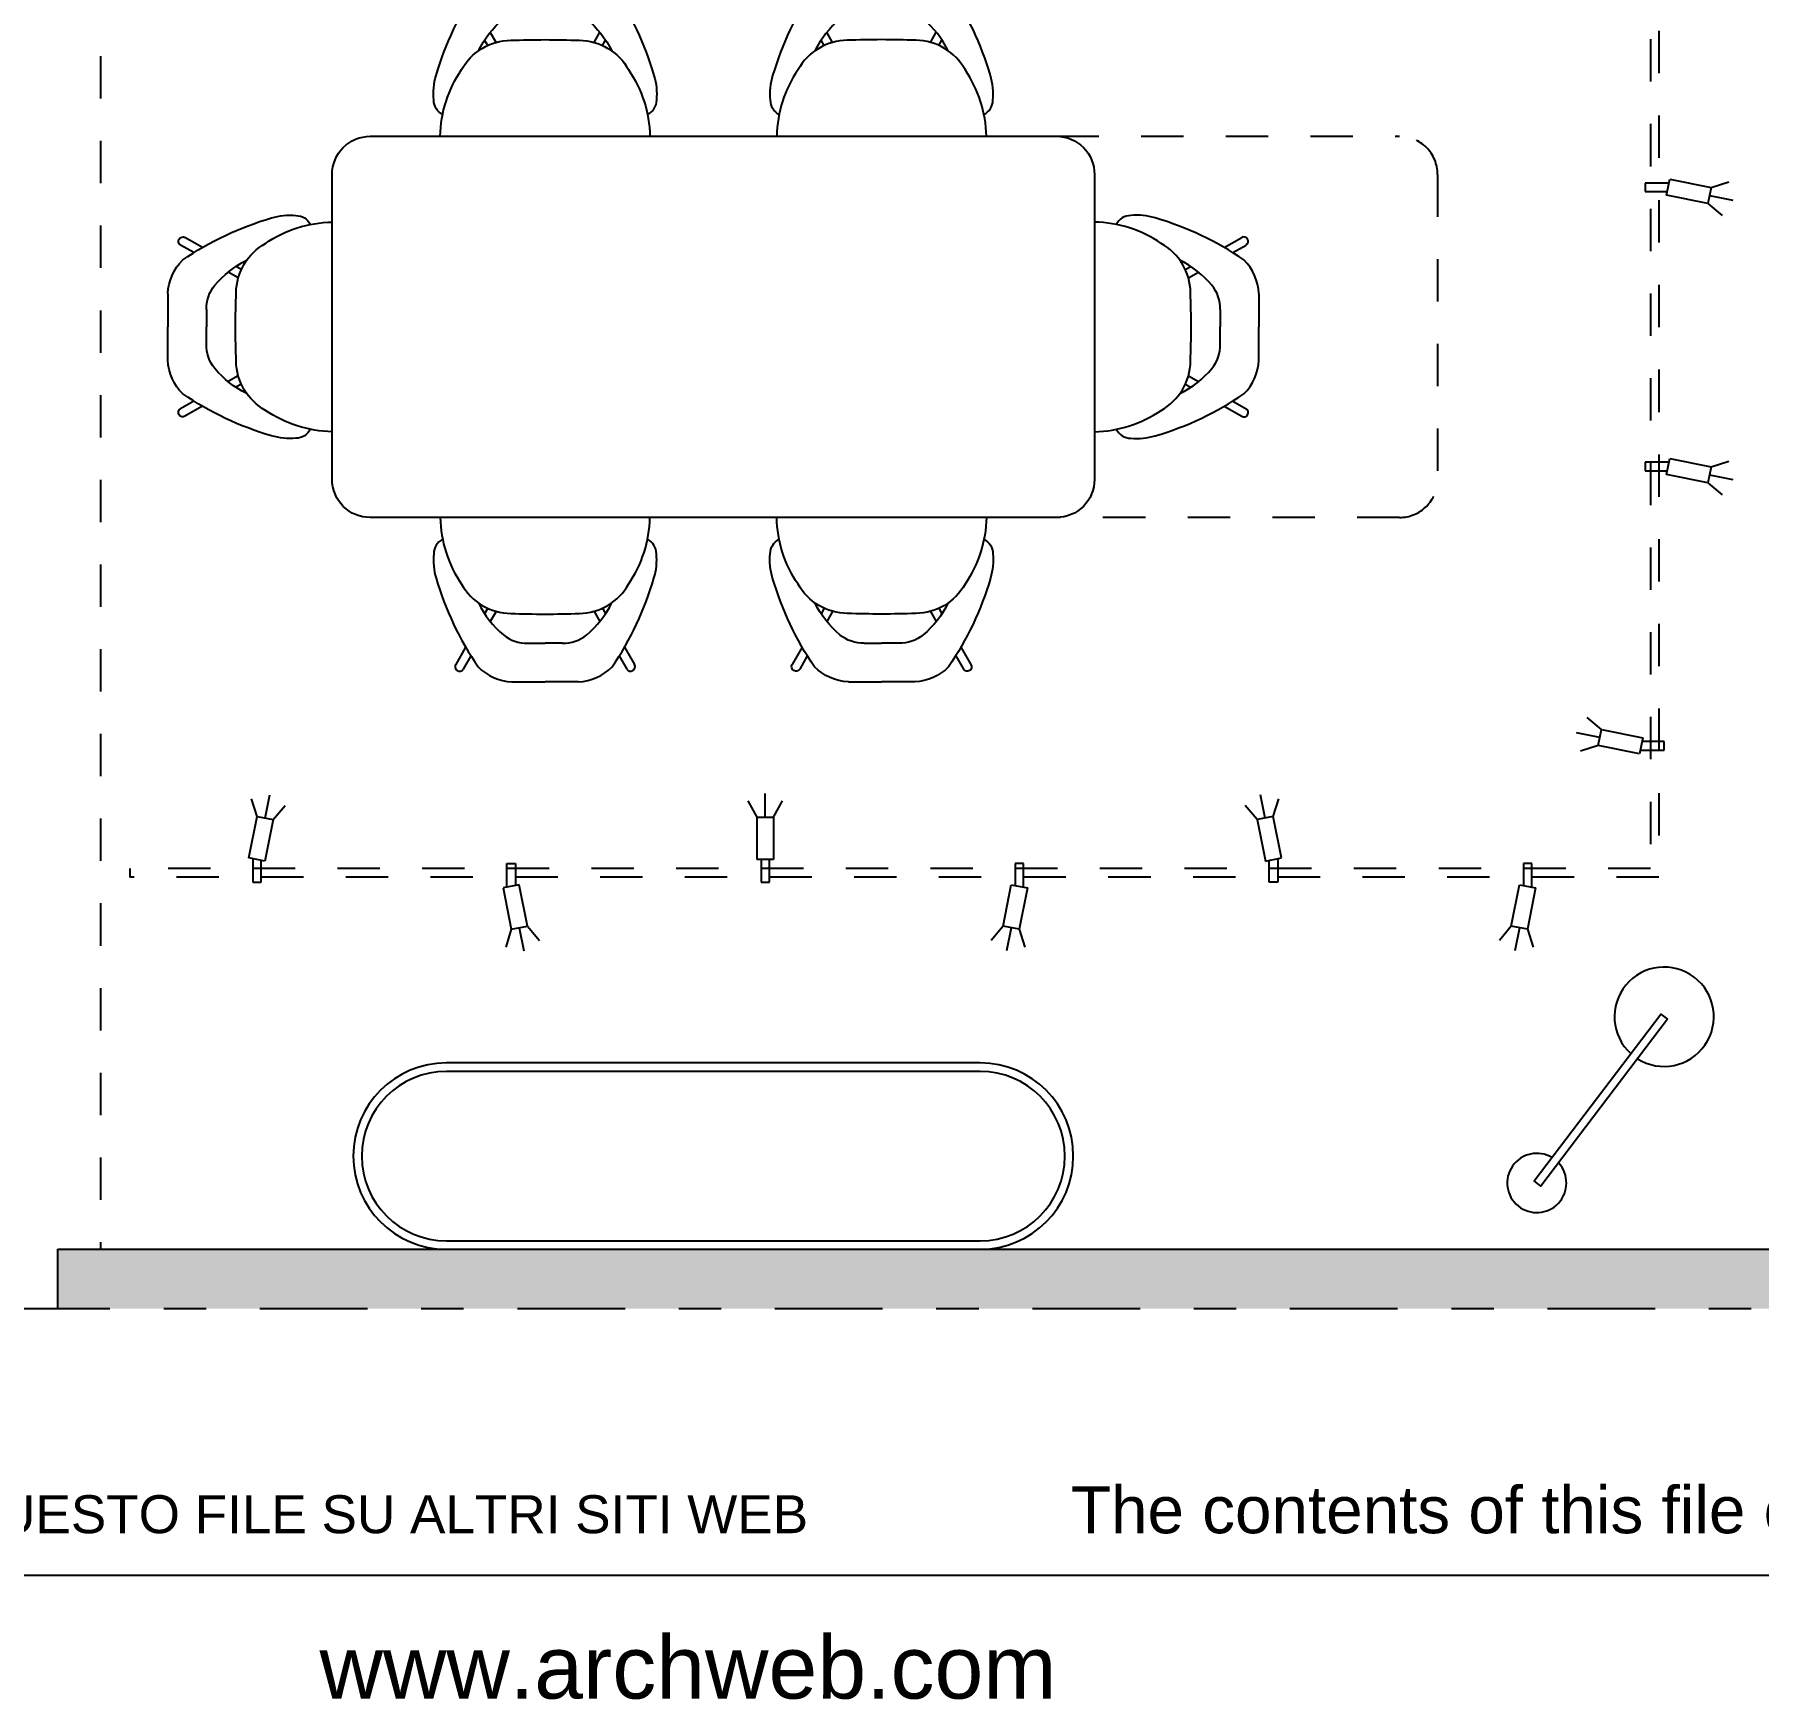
# Model space of a CAD drawing. Header units: millimetres. Extents: x 1068 to 1078.5, y 83.7 to 91.1.
# Drawn here: x 1071.77 to 1075.841, y 83.994 to 87.925 of the extents above; entities that cross this region are included whole.
import ezdxf

# ---------------------------------------------------------------- set-up
doc = ezdxf.new("R2010")
doc.units = ezdxf.units.MM
doc.linetypes.add('DASHED', pattern=[0.75, 0.5, -0.25])
doc.linetypes.add('TRATTOPUNTOX2', pattern=[50.8, 25.4, -12.7, 0, -12.7])
for name, color, linetype in [('Archweb - blocchi dwg gratis', 2, 'Continuous'), ('ARREDI attrezzature - furniture', 175, 'Continuous'), ('MURATURA sezioni - wall sections', 7, 'Continuous')]:
    doc.layers.add(name, color=color, linetype=linetype)
doc.layers.add('MURATURA tratteggi - hatch walls', color=7, linetype='Continuous', lineweight=40, true_color=0xa8a8a8)
doc.layers.add('www.archweb.com', color=2, linetype='Continuous', lineweight=5)
doc.layers.add('www.archweb.com - All rights reserved', color=2, linetype='Continuous', lineweight=5)
doc.styles.add('AW', font='arial.ttf')

# ---------------------------------------------------------------- blocks, each defined once
blk = doc.blocks.new('Sedia cucina')
at = {"layer": 'ARREDI attrezzature - furniture'}
for p, q in [((2684.2658, 286.4729), (2684.2377, 286.4889)), ((2684.2838, 286.4838), (2684.247, 286.5047)), ((2684.3588, 286.4199), (2684.3376, 286.432)), ((2684.3653, 286.4374), (2684.3538, 286.4439)), ((2684.2112, 286.3868), (2684.2112, 286.3171)), ((2684.2921, 286.3535), (2684.2921, 286.3171)), ((2684.2112, 286.2474), (2684.2112, 286.3171)), ((2684.2921, 286.2807), (2684.2921, 286.3171)), ((2684.3588, 286.2143), (2684.3376, 286.2022)), ((2684.3653, 286.1968), (2684.3538, 286.1903)), ((2684.2658, 286.1613), (2684.2377, 286.1453)), ((2684.2838, 286.1504), (2684.247, 286.1295))]:
    blk.add_line(p, q, dxfattribs=at)
for centre, radius, start, end in [((2684.6109, 285.9192), 0.6525, 106.2385, 124.3954), ((2684.5613, 286.2796), 0.2576, 91.2054, 124.3427), ((2684.467, 286.4187), 0.1327, 84.4437, 106.8787), ((2684.4798, 286.5168), 0.0339, 26.59, 89.8809), ((2684.2425, 286.4968), 0.00919, 60.3683, 238.5265), ((2684.4744, 286.3874), 0.12, 119.1174, 179.2544), ((2684.3154, 286.3832), 0.1043, 134.4698, 178.0098), ((2684.4711, 286.2674), 0.2119, 116.4624, 139.6989), ((2684.369, 286.3557), 0.0769, 140.688, 181.6847), ((2687.075, 286.3011), 2.722, 178.1465, 179.6633), ((2687.075, 286.3331), 2.722, 180.3367, 181.8535), ((2684.369, 286.2785), 0.0769, 178.3153, 219.312), ((2684.3154, 286.251), 0.1043, 181.9902, 225.5302), ((2684.4744, 286.2468), 0.12, 180.7456, 240.8826), ((2684.4711, 286.3668), 0.2119, 220.3011, 243.5376), ((2684.6109, 286.715), 0.6525, 235.6046, 253.7615), ((2684.2425, 286.1374), 0.00919, 121.4735, 299.6317), ((2684.5613, 286.3546), 0.2576, 235.6573, 268.7946), ((2684.4798, 286.1174), 0.0339, 270.1191, 333.41), ((2684.467, 286.2155), 0.1327, 253.1213, 275.5563)]:
    blk.add_arc(centre, radius, start, end, dxfattribs=at)
blk = doc.blocks.new('Tavolo cucina')
at = {"layer": 'ARREDI attrezzature - furniture'}
blk.add_lwpolyline([(2698.6193, 286.684), (2698.6193, 285.064, -0.414214), (2698.5293, 284.974), (2697.8093, 284.974, -0.414214), (2697.7193, 285.064), (2697.7193, 286.684, -0.414214), (2697.8093, 286.774), (2698.5293, 286.774, -0.414214)], format="xyb", close=True, dxfattribs=at)
at = {"layer": 'ARREDI attrezzature - furniture', "yscale": 1.125000000000384, "zscale": 1.125000000000384}
for p, xscale, rotation in [((2376.0625, 3306.8994), 1.125000000000384, 270), ((-322.4061, 607.5835), -1.125000000000384, 180), ((5718.7446, 607.5835), 1.125000000000384, 180), ((2376.0625, -2735.1513), -1.125000000000384, 270)]:
    blk.add_blockref('Sedia cucina', p, dxfattribs=dict(at, xscale=xscale, rotation=rotation))
for p, xscale in [((-322.4061, -35.8355), 1.125000000000384), ((5718.7446, -35.8355), -1.125000000000384)]:
    blk.add_blockref('Sedia cucina', p, dxfattribs=dict(at, xscale=xscale))

msp = doc.modelspace()

# ---------------------------------------------------------------- hatches: boundary and pattern name
at = {"layer": 'MURATURA tratteggi - hatch walls', "ltscale": 0.02}
h = msp.add_hatch(color=256, dxfattribs=at)
h.dxf.hatch_style = 1
h.paths.add_polyline_path([(1070.7266, 89.9524), (1068.0466, 89.9524), (1068.0466, 84.9169), (1070.7256, 84.9169), (1070.7256, 85.0569), (1068.1866, 85.0569), (1068.1866, 87.7233), (1070.7266, 87.7233), (1070.7266, 88.9071), (1070.5866, 88.9071), (1070.5866, 87.8733), (1069.4008, 87.8733), (1069.4008, 88.7163), (1069.3762, 88.7163), (1069.3762, 87.9733), (1069.3154, 87.9733), (1069.3154, 88.7163), (1069.2908, 88.7163), (1069.2908, 87.8733), (1068.7924, 87.8733), (1068.7924, 88.0141), (1068.1866, 88.0141), (1068.1866, 89.8124), (1069.2908, 89.8124), (1069.2908, 89.5663), (1069.4008, 89.5663), (1069.4008, 89.8124), (1070.5866, 89.8124), (1070.5866, 89.7055), (1070.7266, 89.7055)])
h.paths.add_polyline_path([(1068.7424, 87.9641), (1068.7424, 87.8733), (1068.1866, 87.8733), (1068.1866, 87.9641)], flags=16)
h.paths.add_polyline_path([(1078.5077, 89.9524), (1071.8256, 89.9524), (1071.8256, 88.4737), (1071.9666, 88.4737), (1071.9666, 89.8114), (1078.1077, 89.8114), (1078.1077, 88.9342), (1078.5077, 88.9342)])
h.paths.add_polyline_path([(1078.5077, 85.9341), (1078.1077, 85.9341), (1078.1077, 85.0569), (1071.8256, 85.0569), (1071.8256, 84.9169), (1078.5077, 84.9169)])

# ---------------------------------------------------------------- linework, layer by layer
at = {"layer": 'Archweb - blocchi dwg gratis', "color": 253}
msp.add_line((1068.0466, 84.2877), (1078.5077, 84.2877), dxfattribs=at)
at = {"layer": 'ARREDI attrezzature - furniture', "linetype": 'DASHED', "ltscale": 0.1}
for p, q in [((1075.6057, 88.5337), (1075.6057, 85.9356)), ((1075.5857, 88.5137), (1075.5857, 85.9556)), ((1071.9266, 88.4737), (1071.9266, 85.0569)), ((1075.5857, 85.9556), (1071.9957, 85.9556)), ((1075.6057, 85.9356), (1071.9957, 85.9356))]:
    msp.add_line(p, q, dxfattribs=at)
at = {"layer": 'ARREDI attrezzature - furniture', "linetype": 'DASHED', "ltscale": 0.04}
for p, q in [((1075.6293, 87.5743), (1075.5735, 87.5743)), ((1075.5735, 87.5743), (1075.5735, 87.5543)), ((1075.7289, 87.5638), (1075.7708, 87.5771)), ((1075.5735, 87.5543), (1075.6253, 87.5543)), ((1075.7214, 87.5259), (1075.7549, 87.4975)), ((1075.7252, 87.5448), (1075.78, 87.5339)), ((1075.6293, 86.9149), (1075.5735, 86.9149)), ((1075.5735, 86.9149), (1075.5735, 86.8949)), ((1075.7289, 86.9044), (1075.7708, 86.9177)), ((1075.5735, 86.8949), (1075.6253, 86.8949)), ((1075.7214, 86.8665), (1075.7549, 86.8382)), ((1075.7252, 86.8854), (1075.78, 86.8745)), ((1075.47, 86.284), (1075.4364, 86.3123)), ((1075.4662, 86.265), (1075.4114, 86.276)), ((1075.6178, 86.2556), (1075.566, 86.2556)), ((1075.6178, 86.2356), (1075.6178, 86.2556)), ((1075.4624, 86.2461), (1075.4206, 86.2328)), ((1075.562, 86.2356), (1075.6178, 86.2356)), ((1073.4957, 86.077), (1073.4957, 86.1328)), ((1072.2962, 86.0788), (1072.2829, 86.1207)), ((1072.3151, 86.075), (1072.3261, 86.1298)), ((1072.3341, 86.0713), (1072.3624, 86.1048)), ((1073.4763, 86.077), (1073.4551, 86.1154)), ((1073.515, 86.077), (1073.5362, 86.1154)), ((1074.6572, 86.0713), (1074.6289, 86.1048)), ((1074.6762, 86.075), (1074.6653, 86.1298)), ((1074.6951, 86.0788), (1074.7084, 86.1207)), ((1072.2857, 85.9792), (1072.2857, 85.9234)), ((1072.3057, 85.9234), (1072.3057, 85.9752)), ((1073.4857, 85.9772), (1073.4857, 85.9234)), ((1073.5057, 85.9234), (1073.5057, 85.9772)), ((1074.6857, 85.9234), (1074.6857, 85.9752)), ((1074.7057, 85.9792), (1074.7057, 85.9234)), ((1072.8857, 85.9119), (1072.8857, 85.9677)), ((1072.8857, 85.9677), (1072.9057, 85.9677)), ((1072.9057, 85.9677), (1072.9057, 85.9159)), ((1074.1057, 85.9677), (1074.0857, 85.9677)), ((1074.0857, 85.9677), (1074.0857, 85.9159)), ((1074.1057, 85.9119), (1074.1057, 85.9677)), ((1075.3057, 85.9677), (1075.2857, 85.9677)), ((1075.2857, 85.9677), (1075.2857, 85.9159)), ((1075.3057, 85.9119), (1075.3057, 85.9677)), ((1072.2857, 85.9234), (1072.3057, 85.9234)), ((1073.4857, 85.9234), (1073.5057, 85.9234)), ((1074.7057, 85.9234), (1074.6857, 85.9234)), ((1072.8962, 85.8123), (1072.8829, 85.7704)), ((1072.9151, 85.8161), (1072.9261, 85.7613)), ((1072.9341, 85.8198), (1072.9624, 85.7863)), ((1074.0572, 85.8198), (1074.0289, 85.7863)), ((1074.0762, 85.8161), (1074.0653, 85.7613)), ((1074.0951, 85.8123), (1074.1084, 85.7704)), ((1075.2572, 85.8198), (1075.2289, 85.7863)), ((1075.2762, 85.8161), (1075.2653, 85.7613)), ((1075.2951, 85.8123), (1075.3084, 85.7704))]:
    msp.add_line(p, q, dxfattribs=at)
at = {"layer": 'ARREDI attrezzature - furniture', "ltscale": 0.02}
msp.add_line((1071.9957, 85.9556), (1071.9957, 85.9356), dxfattribs=at)
at = {"layer": 'ARREDI attrezzature - furniture', "linetype": 'DASHED', "ltscale": 0.1}
msp.add_lwpolyline([(1074.1831, 87.6846), (1074.9931, 87.6846, -0.414214), (1075.0831, 87.5946), (1075.0831, 86.8746, -0.414214), (1074.9931, 86.7846), (1074.1831, 86.7846)], format="xyb", dxfattribs=at)
at = {"layer": 'ARREDI attrezzature - furniture', "linetype": 'DASHED', "ltscale": 0.04}
for points in [[(1075.7289, 87.5638), (1075.7214, 87.5259), (1075.6235, 87.5453), (1075.6311, 87.5833)], [(1075.7289, 86.9044), (1075.7214, 86.8665), (1075.6235, 86.886), (1075.6311, 86.9239)], [(1075.4624, 86.2461), (1075.47, 86.284), (1075.5678, 86.2645), (1075.5602, 86.2266)], [(1072.2962, 86.0788), (1072.3341, 86.0713), (1072.3146, 85.9734), (1072.2767, 85.981)], [(1073.4763, 86.077), (1073.515, 86.077), (1073.515, 85.9772), (1073.4763, 85.9772)], [(1074.6951, 86.0788), (1074.6572, 86.0713), (1074.6767, 85.9734), (1074.7146, 85.981)], [(1072.8962, 85.8123), (1072.9341, 85.8198), (1072.9146, 85.9177), (1072.8767, 85.9101)], [(1074.0951, 85.8123), (1074.0572, 85.8198), (1074.0767, 85.9177), (1074.1146, 85.9101)], [(1075.2951, 85.8123), (1075.2572, 85.8198), (1075.2767, 85.9177), (1075.3146, 85.9101)]]:
    msp.add_lwpolyline(points, close=True, dxfattribs=at)
at = {"layer": 'ARREDI attrezzature - furniture'}
msp.add_lwpolyline([(1075.6259, 85.5998), (1075.3272, 85.206), (1075.3112, 85.2181), (1075.61, 85.6119)], close=True, dxfattribs=at)
at = {"layer": 'ARREDI attrezzature - furniture', "ltscale": 0.02}
for points in [[(1074.0031, 85.4969), (1072.7431, 85.4969)], [(1074.0031, 85.4769), (1072.7431, 85.4769)], [(1072.7431, 85.0769), (1074.0031, 85.0769)], [(1072.7431, 85.0569), (1074.0031, 85.0569)]]:
    msp.add_lwpolyline(points, dxfattribs=at)
at = {"layer": 'ARREDI attrezzature - furniture'}
for centre, radius, start, end in [((1075.618, 85.6059), 0.1173, 237.7076, 227.9305), ((1075.3174, 85.2134), 0.0699, 59.1624, 42.6984)]:
    msp.add_arc(centre, radius, start, end, dxfattribs=at)
at = {"layer": 'ARREDI attrezzature - furniture', "ltscale": 0.02}
for centre, radius, start, end in [((1072.7431, 85.2769), 0.22, 90, 270), ((1074.0031, 85.2769), 0.22, 270, 90), ((1072.7431, 85.2769), 0.2, 90, 270), ((1074.0031, 85.2769), 0.2, 270, 90)]:
    msp.add_arc(centre, radius, start, end, dxfattribs=at)
at = {"layer": 'MURATURA sezioni - wall sections', "ltscale": 0.02}
for p, q in [((1071.8256, 84.9169), (1071.8256, 85.0569)), ((1071.8256, 85.0569), (1078.1077, 85.0569))]:
    msp.add_line(p, q, dxfattribs=at)
at = {"layer": 'MURATURA sezioni - wall sections', "linetype": 'TRATTOPUNTOX2', "ltscale": 0.01}
msp.add_line((1068.0466, 84.9169), (1078.5077, 84.9169), dxfattribs=at)

# ---------------------------------------------------------------- block references
at = {"layer": 'ARREDI attrezzature - furniture', "rotation": 270}
msp.add_blockref('Tavolo cucina', (787.4991, 2785.4039), dxfattribs=at)

# ---------------------------------------------------------------- texts
at = {"layer": 'www.archweb.com', "style": 'AW'}
msp.add_text('www.archweb.com', height=0.148441, dxfattribs=at).set_placement((1072.4434, 83.996))
at = {"layer": 'www.archweb.com - All rights reserved', "color": 1, "style": 'AW'}
msp.add_text('The contents of this file cannot be published on other websites', height=0.110857, dxfattribs=at).set_placement((1074.2175, 84.3864))
at = {"layer": 'www.archweb.com - All rights reserved', "color": 7, "style": 'AW'}
msp.add_text("E' SEVERAMENTE VIETATO PUBBLICARE I CONTENUTI DI QUESTO FILE SU ALTRI SITI WEB", height=0.089708, dxfattribs=at).set_placement((1068.0656, 84.3865))

doc.saveas('drawing.dxf')
